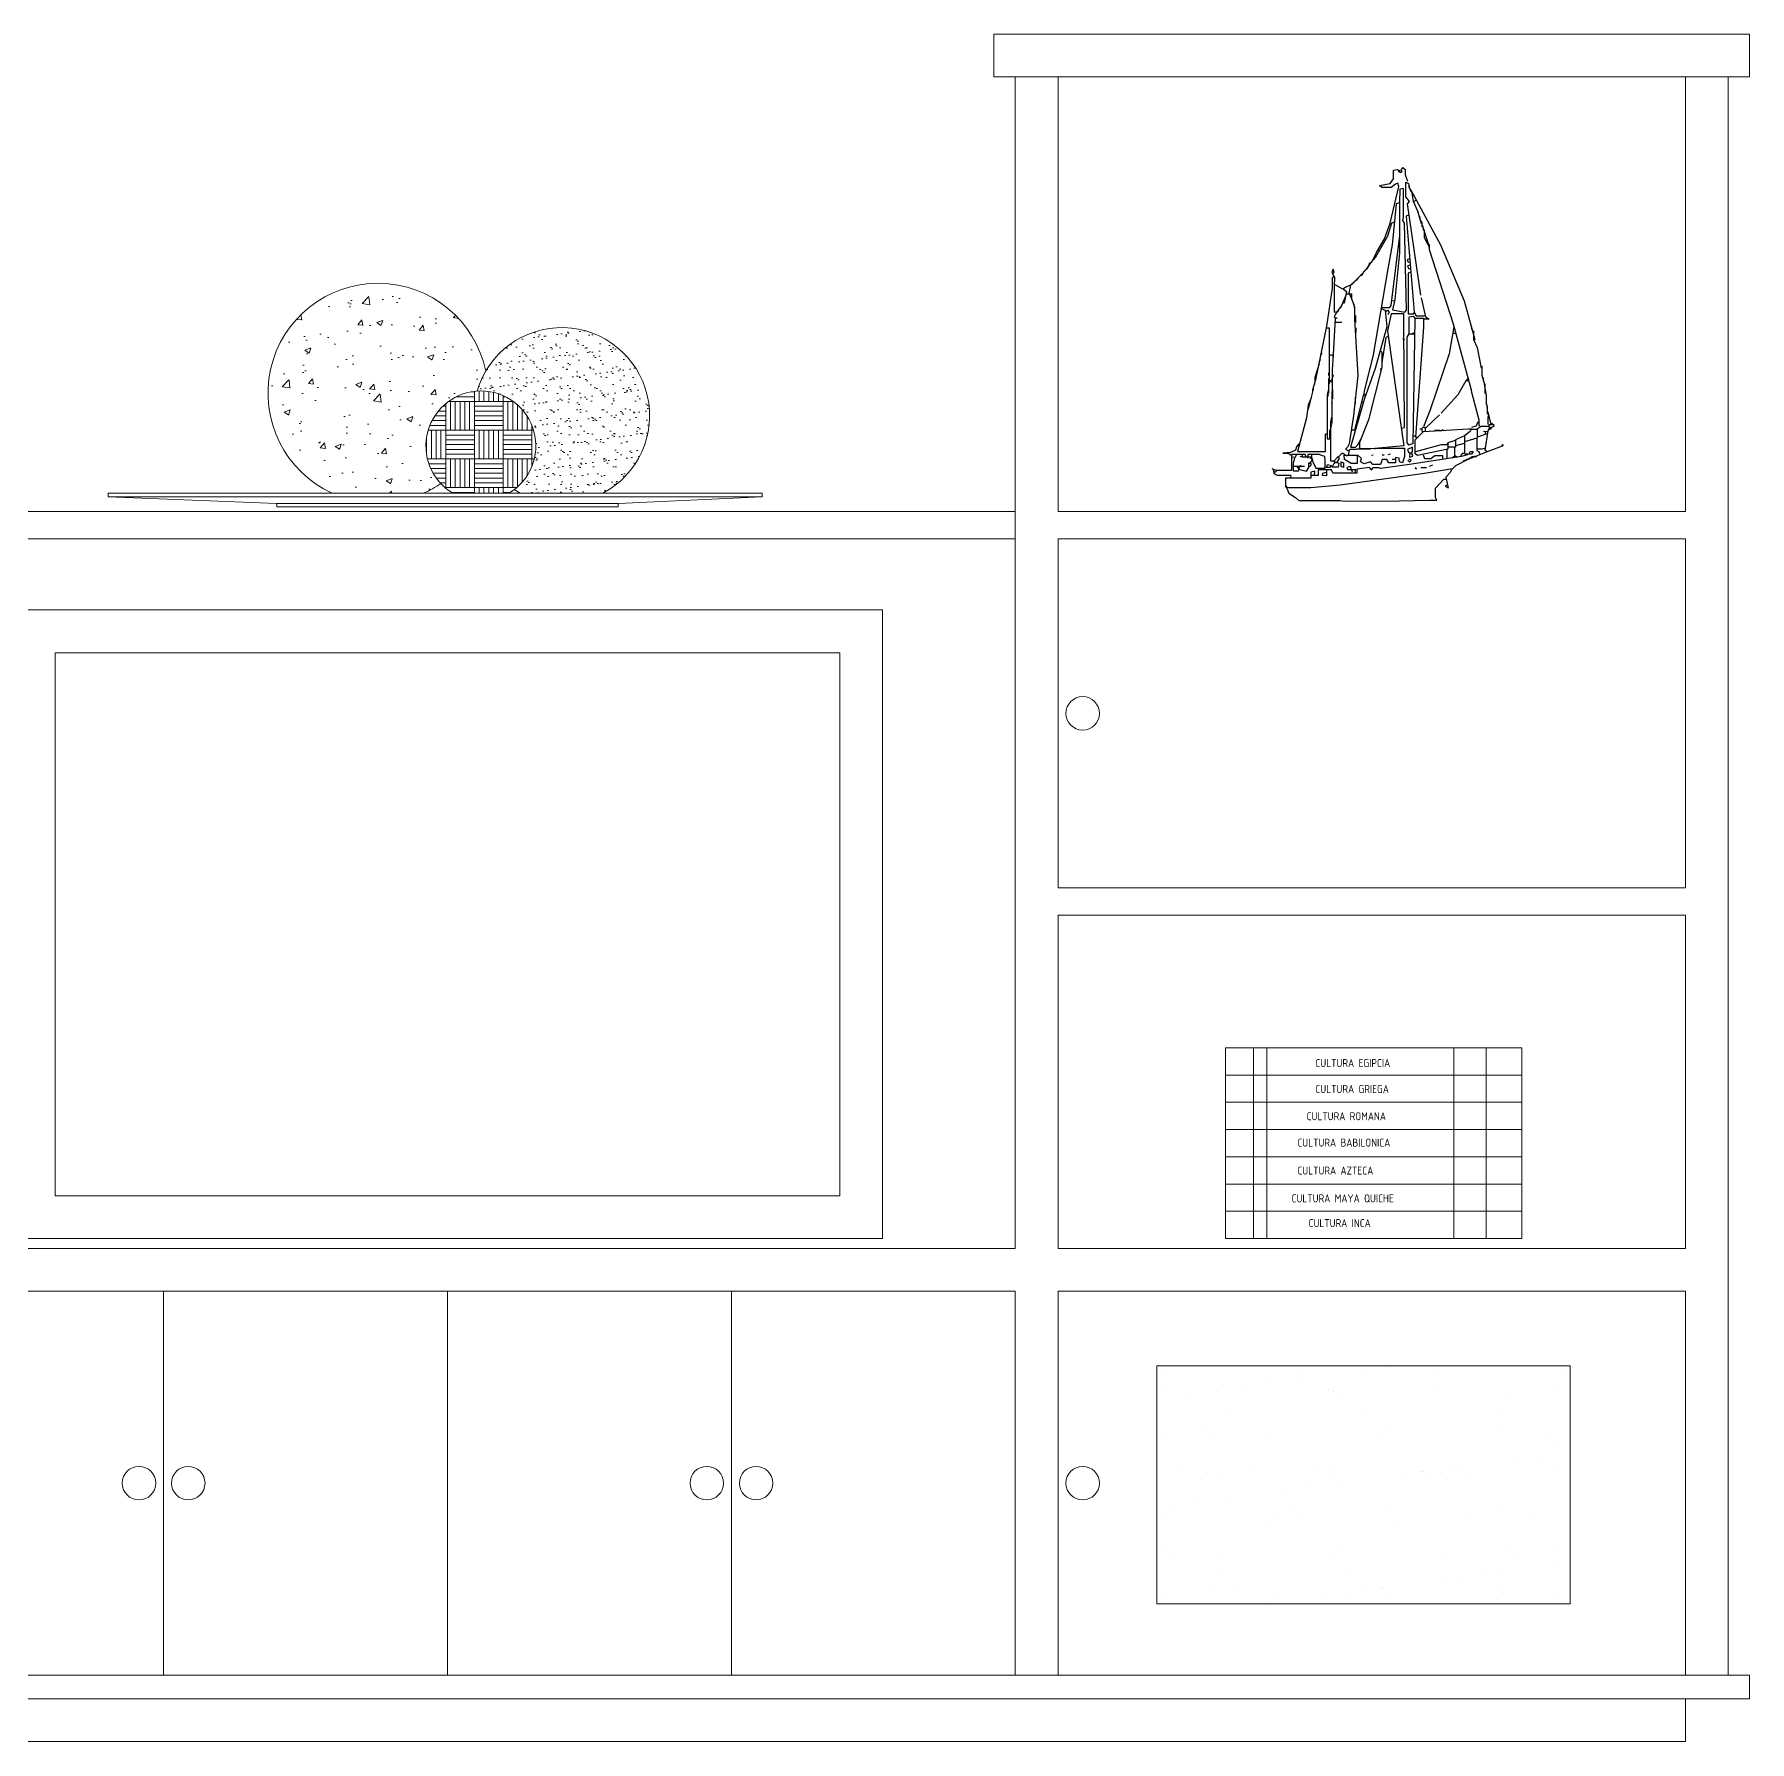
# Model space of a CAD drawing. Header units: inches. Extents: x 82.12 to 85.17, y 59.2 to 61.2.
# Drawn here: x 83.161 to 85.17, y 59.203 to 61.203 of the extents above; entities that cross this region are included whole.
import ezdxf

# ---------------------------------------------------------------- set-up
doc = ezdxf.new("R2010")
doc.units = ezdxf.units.IN
doc.header["$MEASUREMENT"] = 0
doc.layers.add('www.dwgautocad.com', color=7, linetype='CONTINUOUS')
doc.styles.get("Standard").update_dxf_attribs({"font": 'archquik.shx'})

msp = doc.modelspace()

# ---------------------------------------------------------------- hatches: boundary and pattern name
at = {"layer": 'www.dwgautocad.com', "lineweight": 0}
h = msp.add_hatch(dxfattribs=at)
h.set_pattern_fill('AR-CONC', color=256, scale=0.01, style=0)
h.set_pattern_definition([(50, (-134.7234, -1.521446), (0.071726018, -0.006275213), [0.0075, -0.0825]), (355, (-134.7234, -1.521446), (-0.013875133, 0.075219213), [0.006, -0.066]), (100.4514, (-134.71742, -1.52197), (0.057850938, 0.068943954), [0.00637402, -0.070114211]), (46.1842, (-134.7234, -1.50145), (0.106724105, -0.0165519), [0.01125, -0.12375]), (96.6356, (-134.7145, -1.50283), (0.09346627, 0.097411787), [0.00956103, -0.1051713]), (351.1842, (-134.7234, -1.50145), (0.093466195, 0.09741186), [0.009, -0.099]), (21, (-134.7134, -1.506446), (0.059690705, -0.040261889), [0.0075, -0.0825]), (326, (-134.7134, -1.506446), (0.024331533, 0.072515005), [0.006, -0.066]), (71.4514, (-134.708424, -1.5098), (0.084022263, 0.03225305), [0.00637402, -0.070114211]), (37.5, (-134.723398, -1.521446), (0.0012159855, 0.0332893854), [0, -0.0652, 0, -0.067, 0, -0.06625]), (7.5, (-134.7234, -1.521446), (0.026306954, 0.039441171), [0, -0.0382, 0, -0.0637, 0, -0.02525]), (327.5, (-134.745698, -1.521446), (0.0533822436, -0.0022554872), [0, -0.025, 0, -0.078, 0, -0.1035]), (317.5, (-134.7557, -1.521446), (0.058318617, 0.010010498), [0, -0.0325, 0, -0.0518, 0, -0.0735])])
h.paths.add_polyline_path([(83.5101, 60.6655), (83.617, 60.6655, 0.04518), (83.6372, 60.6771, -0.632268), (83.6799, 60.7853, -0.061145), (83.6897, 60.8084, 1.630963)])
h = msp.add_hatch(dxfattribs=at)
h.set_pattern_fill('AR-SAND', color=256, scale=0.01, style=0)
h.set_pattern_definition([(37.5, (-134.723398, -1.521446), (-0.0006299336, 0.0192682377), [0, -0.0152, 0, -0.017, 0, -0.01625]), (7.5, (-134.723398, -1.521446), (0.017697767, 0.0282214607), [0, -0.0082, 0, -0.0137, 0, -0.00525]), (327.5, (-134.735698, -1.521446), (0.0311414186, 5.65905e-05), [0, -0.005, 0, -0.018, 0, -0.0235]), (317.5, (-134.735698, -1.521446), (0.030061266, 0.0087767556), [0, -0.0025, 0, -0.0118, 0, -0.0135])])
h.paths.add_polyline_path([(83.7233, 60.6699, 0.020918), (83.7307, 60.6655), (83.8269, 60.6655, 1.511498), (83.6799, 60.7853, -0.743418)])
h = msp.add_hatch(dxfattribs=at)
h.set_pattern_fill('AR-PARQ1', color=256, scale=0.0028, style=0)
h.set_pattern_definition([(90, (-134.7234, -1.521446), (-0.0336, 0.0336), [0.0336, -0.0336]), (90, (-134.7178, -1.521446), (-0.0336, 0.0336), [0.0336, -0.0336]), (90, (-134.7122, -1.521446), (-0.0336, 0.0336), [0.0336, -0.0336]), (90, (-134.7066, -1.521446), (-0.0336, 0.0336), [0.0336, -0.0336]), (90, (-134.701, -1.521446), (-0.0336, 0.0336), [0.0336, -0.0336]), (90, (-134.6954, -1.521446), (-0.0336, 0.0336), [0.0336, -0.0336]), (90, (-134.6898, -1.521446), (-0.0336, 0.0336), [0.0336, -0.0336]), (0, (-134.7234, -1.487846), (0.0336, -0.0336), [0.0336, -0.0336]), (0, (-134.7234, -1.482246), (0.0336, -0.0336), [0.0336, -0.0336]), (0, (-134.7234, -1.476646), (0.0336, -0.0336), [0.0336, -0.0336]), (0, (-134.7234, -1.471046), (0.0336, -0.0336), [0.0336, -0.0336]), (0, (-134.7234, -1.465446), (0.0336, -0.0336), [0.0336, -0.0336]), (0, (-134.7234, -1.459846), (0.0336, -0.0336), [0.0336, -0.0336]), (0, (-134.7234, -1.454246), (0.0336, -0.0336), [0.0336, -0.0336])])
h.paths.add_polyline_path([(83.6516, 60.6655), (83.7168, 60.6655, 3.674205)])

# ---------------------------------------------------------------- linework, layer by layer
for p, q in [((85.1701, 61.2032), (84.2851, 61.2032)), ((84.2851, 61.1532), (84.2851, 61.2032)), ((85.1701, 61.1532), (85.1701, 61.2032)), ((85.1701, 61.1532), (84.2851, 61.1532)), ((84.3101, 59.781), (84.3101, 61.1532)), ((84.3601, 60.6441), (84.3601, 61.1532)), ((85.0951, 60.6441), (85.0951, 61.1532)), ((85.1451, 59.281), (85.1451, 61.1532)), ((83.2475, 60.6655), (83.2475, 60.6615)), ((83.2475, 60.6655), (84.0135, 60.6655)), ((83.2475, 60.6615), (84.0135, 60.6615)), ((83.4451, 60.6535), (83.2475, 60.6615)), ((83.4451, 60.6535), (83.4451, 60.6495)), ((83.4451, 60.6535), (83.8451, 60.6535)), ((83.8451, 60.6535), (84.0135, 60.6615)), ((83.8451, 60.6535), (83.8451, 60.6495)), ((84.0135, 60.6655), (84.0135, 60.6615)), ((84.3101, 60.6441), (82.9801, 60.6441)), ((83.4451, 60.6495), (83.8451, 60.6495)), ((85.0951, 60.6441), (84.3601, 60.6441)), ((84.3101, 60.6122), (82.9801, 60.6122)), ((85.0951, 60.6122), (84.3601, 60.6122)), ((84.3601, 60.2032), (84.3601, 60.6122)), ((85.0951, 60.2032), (85.0951, 60.6122)), ((85.0951, 60.2032), (84.3601, 60.2032)), ((85.0951, 60.1712), (84.3601, 60.1712)), ((84.3601, 59.781), (84.3601, 60.1712)), ((85.0951, 59.781), (85.0951, 60.1712)), ((84.9034, 60.0158), (84.5561, 60.0158)), ((84.5561, 60.0158), (84.5561, 59.7927)), ((84.5892, 60.0158), (84.5892, 59.7927)), ((84.6046, 60.0158), (84.6046, 59.7927)), ((84.8235, 60.0158), (84.8235, 59.7927)), ((84.8617, 60.0158), (84.8617, 59.7927)), ((84.9034, 60.0158), (84.9034, 59.7927)), ((84.9034, 59.984), (84.5561, 59.984)), ((84.9034, 59.9521), (84.5561, 59.9521)), ((84.9034, 59.9202), (84.5561, 59.9202)), ((84.9034, 59.8883), (84.5561, 59.8883)), ((84.9034, 59.8564), (84.5561, 59.8564)), ((84.9034, 59.8246), (84.5561, 59.8246)), ((84.9034, 59.7927), (84.5561, 59.7927)), ((84.3101, 59.781), (82.9801, 59.781)), ((85.0951, 59.781), (84.3601, 59.781)), ((84.3101, 59.731), (82.9801, 59.731)), ((83.3126, 59.731), (83.3126, 59.281)), ((83.6451, 59.731), (83.6451, 59.281)), ((83.9776, 59.731), (83.9776, 59.281)), ((84.3101, 59.281), (84.3101, 59.731)), ((85.0951, 59.731), (84.3601, 59.731)), ((84.3601, 59.281), (84.3601, 59.731)), ((85.0951, 59.281), (85.0951, 59.731)), ((84.4758, 59.6435), (84.4758, 59.3648)), ((84.9598, 59.6435), (84.4758, 59.6435)), ((84.4866, 59.6361), (84.4866, 59.6361)), ((84.6424, 59.6363), (84.6424, 59.6363)), ((84.648, 59.6303), (84.648, 59.6303)), ((84.7159, 59.6393), (84.7159, 59.6393)), ((84.7419, 59.6427), (84.7419, 59.6427)), ((84.7981, 59.6366), (84.7981, 59.6366)), ((84.9538, 59.6369), (84.9538, 59.6369)), ((84.9598, 59.3648), (84.9598, 59.6435)), ((84.4825, 59.6156), (84.4825, 59.6156)), ((84.5134, 59.6126), (84.5134, 59.6126)), ((84.5456, 59.6139), (84.5456, 59.6139)), ((84.5813, 59.6215), (84.5813, 59.6215)), ((84.6074, 59.625), (84.6074, 59.625)), ((84.6765, 59.6156), (84.6765, 59.6156)), ((84.6826, 59.6139), (84.6826, 59.6139)), ((84.8044, 59.615), (84.8044, 59.615)), ((84.8856, 59.6094), (84.8856, 59.6094)), ((84.9394, 59.6198), (84.9394, 59.6198)), ((84.5626, 59.5877), (84.5626, 59.5877)), ((84.6918, 59.6054), (84.6918, 59.6054)), ((84.7183, 59.588), (84.7183, 59.588)), ((84.874, 59.5883), (84.874, 59.5883)), ((84.5323, 59.57), (84.5323, 59.57)), ((84.7441, 59.5687), (84.7441, 59.5687)), ((84.875, 59.5704), (84.875, 59.5704)), ((84.4812, 59.5644), (84.4812, 59.5644)), ((84.5415, 59.5615), (84.5415, 59.5615)), ((84.6091, 59.5638), (84.6091, 59.5638)), ((84.7353, 59.5656), (84.7353, 59.5656)), ((84.9354, 59.5638), (84.9354, 59.5638)), ((84.9446, 59.5554), (84.9446, 59.5554)), ((84.8966, 59.5336), (84.8966, 59.5336)), ((84.9226, 59.537), (84.9226, 59.537)), ((84.5059, 59.5243), (84.5059, 59.5243)), ((84.527, 59.5108), (84.527, 59.5108)), ((84.5488, 59.5176), (84.5488, 59.5176)), ((84.585, 59.5217), (84.585, 59.5217)), ((84.6616, 59.5246), (84.6616, 59.5246)), ((84.6796, 59.5192), (84.6796, 59.5192)), ((84.6827, 59.5111), (84.6827, 59.5111)), ((84.6941, 59.5069), (84.6941, 59.5069)), ((84.762, 59.5159), (84.762, 59.5159)), ((84.7851, 59.52), (84.7851, 59.52)), ((84.788, 59.5193), (84.788, 59.5193)), ((84.7943, 59.5115), (84.7943, 59.5115)), ((84.8076, 59.5186), (84.8076, 59.5186)), ((84.8174, 59.5248), (84.8174, 59.5248)), ((84.8287, 59.5247), (84.8287, 59.5247)), ((84.8384, 59.5114), (84.8384, 59.5114)), ((84.9426, 59.5235), (84.9426, 59.5235)), ((84.5595, 59.4892), (84.5595, 59.4892)), ((84.6274, 59.4982), (84.6274, 59.4982)), ((84.6535, 59.5016), (84.6535, 59.5016)), ((84.4843, 59.4681), (84.4843, 59.4681)), ((84.4928, 59.4804), (84.4928, 59.4804)), ((84.5189, 59.4839), (84.5189, 59.4839)), ((84.6122, 59.4675), (84.6122, 59.4675)), ((84.6348, 59.4761), (84.6348, 59.4761)), ((84.644, 59.4676), (84.644, 59.4676)), ((84.7473, 59.4723), (84.7473, 59.4723)), ((84.8378, 59.4716), (84.8378, 59.4716)), ((84.8781, 59.474), (84.8781, 59.474)), ((84.6029, 59.4625), (84.6029, 59.4625)), ((84.7586, 59.4628), (84.7586, 59.4628)), ((84.9143, 59.4631), (84.9143, 59.4631)), ((84.4845, 59.4322), (84.4845, 59.4322)), ((84.6875, 59.4278), (84.6875, 59.4278)), ((84.8876, 59.426), (84.8876, 59.426)), ((84.9457, 59.4271), (84.9457, 59.4271)), ((84.4937, 59.4237), (84.4937, 59.4237)), ((84.5519, 59.4212), (84.5519, 59.4212)), ((84.6828, 59.4229), (84.6828, 59.4229)), ((84.8107, 59.4223), (84.8107, 59.4223)), ((84.8968, 59.4176), (84.8968, 59.4176)), ((84.9427, 59.4102), (84.9427, 59.4102)), ((84.5463, 59.3991), (84.5463, 59.3991)), ((84.5674, 59.3856), (84.5674, 59.3856)), ((84.702, 59.3994), (84.702, 59.3994)), ((84.7231, 59.3859), (84.7231, 59.3859)), ((84.8081, 59.3925), (84.8081, 59.3925)), ((84.8341, 59.3959), (84.8341, 59.3959)), ((84.8577, 59.3996), (84.8577, 59.3996)), ((84.8748, 59.4013), (84.8748, 59.4013)), ((84.8788, 59.3862), (84.8788, 59.3862)), ((84.4758, 59.3648), (84.9598, 59.3648)), ((84.4875, 59.3718), (84.4875, 59.3718)), ((84.5372, 59.3839), (84.5372, 59.3839)), ((84.6056, 59.3658), (84.6056, 59.3658)), ((84.6154, 59.3711), (84.6154, 59.3711)), ((84.6735, 59.3748), (84.6735, 59.3748)), ((84.6996, 59.3782), (84.6996, 59.3782)), ((84.7373, 59.3822), (84.7373, 59.3822)), ((84.7402, 59.3835), (84.7402, 59.3835)), ((84.7465, 59.3737), (84.7465, 59.3737)), ((84.7504, 59.376), (84.7504, 59.376)), ((84.8813, 59.3777), (84.8813, 59.3777)), ((84.9403, 59.3777), (84.9403, 59.3777)), ((85.1701, 59.281), (82.1201, 59.281)), ((85.1701, 59.2532), (85.1701, 59.281)), ((85.1701, 59.2532), (82.1201, 59.2532)), ((85.0951, 59.2032), (85.0951, 59.2532)), ((85.0951, 59.2032), (82.1951, 59.2032))]:
    msp.add_line(p, q, dxfattribs=at)
at = {"layer": 'www.dwgautocad.com'}
for points in [[(84.7221, 60.9296), (84.7243, 60.9318), (84.7249, 60.9351), (84.7276, 60.9362), (84.7332, 60.9477), (84.7425, 60.9637), (84.7491, 60.9819), (84.7591, 61.0249), (84.758, 61.0288), (84.7552, 61.0277), (84.7502, 61.0236), (84.7392, 61.0236), (84.7365, 61.026), (84.7491, 61.0282), (84.753, 61.0338), (84.753, 61.0442), (84.7574, 61.0448), (84.7602, 61.0437), (84.7629, 61.0431), (84.7618, 61.0409), (84.7591, 61.042), (84.7591, 61.0437)], [(84.7618, 61.0442), (84.764, 61.047), (84.7665, 61.0448), (84.7665, 61.0387), (84.7695, 61.031)], [(84.7602, 61.0056), (84.7602, 60.9472), (84.7547, 60.8926), (84.7519, 60.8805), (84.7662, 60.8777), (84.7684, 60.8799), (84.7657, 60.9819), (84.764, 60.9852), (84.7649, 60.9885), (84.7649, 61.0227), (84.7604, 61.0216), (84.7602, 61.0056)], [(84.785, 60.8976), (84.7695, 61.0045), (84.7717, 61.0073), (84.7673, 61.0128), (84.7673, 61.0299), (84.7706, 61.0282), (84.7712, 61.0249)], [(84.7706, 61.0255), (84.7734, 61.0189)], [(84.7723, 61.0222), (84.7773, 61.0134), (84.8081, 60.9566), (84.8357, 60.891), (84.8451, 60.8568), (84.8484, 60.8458), (84.8478, 60.8452)], [(84.774, 61.0194), (84.7762, 61.0078), (84.7817, 60.9946), (84.7811, 60.9941)], [(84.7596, 61.0056), (84.7563, 61.0045), (84.7514, 60.9566), (84.7464, 60.9285), (84.7293, 60.8276), (84.7188, 60.7851), (84.7183, 60.7818)], [(84.78, 61.0089), (84.7767, 61.0073)], [(84.7811, 60.9963), (84.7817, 60.9935), (84.7855, 60.9814)], [(84.7541, 60.983), (84.7508, 60.9819), (84.7458, 60.9665), (84.7321, 60.9422), (84.7293, 60.9389), (84.7287, 60.9395)], [(84.7706, 60.9913), (84.7679, 60.9902), (84.7773, 60.8777), (84.7795, 60.8733), (84.7888, 60.8733), (84.7894, 60.8733)], [(84.7833, 60.9902), (84.7833, 60.988)], [(84.7839, 60.9885), (84.7844, 60.9847)], [(84.785, 60.9852), (84.785, 60.983)], [(84.7861, 60.9836), (84.7861, 60.9775)], [(84.7861, 60.9819), (84.7861, 60.9792)], [(84.7866, 60.9797), (84.7938, 60.9571), (84.7944, 60.9533)], [(84.7872, 60.9781), (84.7877, 60.9737)], [(84.7891, 60.9742), (84.7891, 60.9654), (84.7933, 60.9566)], [(84.7602, 60.9676), (84.7497, 60.8855), (84.748, 60.8827), (84.7392, 60.8827)], [(84.7585, 60.9588), (84.7607, 60.9588)], [(84.7946, 60.9571), (84.7946, 60.9511), (84.823, 60.864), (84.844, 60.7868), (84.8434, 60.7862)], [(84.7949, 60.9538), (84.7949, 60.9516)], [(84.7293, 60.9389), (84.726, 60.9356), (84.7243, 60.9323), (84.7216, 60.9285), (84.7139, 60.9202), (84.7061, 60.9119)], [(84.7717, 60.94), (84.769, 60.9389), (84.7701, 60.9362), (84.7723, 60.9367)], [(84.7723, 60.9329), (84.7695, 60.9318), (84.7706, 60.929), (84.7723, 60.929)], [(84.683, 60.9202), (84.6811, 60.9174), (84.6811, 60.9059), (84.6747, 60.8612), (84.6615, 60.7984), (84.6582, 60.7868), (84.6582, 60.7846)], [(84.6824, 60.9229), (84.6835, 60.9251), (84.6824, 60.9279), (84.6808, 60.924), (84.6838, 60.9185), (84.6837, 60.9081), (84.6837, 60.8777), (84.6885, 60.8788), (84.6885, 60.8799)], [(84.7084, 60.9147), (84.7028, 60.9092), (84.6973, 60.907), (84.6935, 60.9047), (84.6846, 60.9097)], [(84.7111, 60.9174), (84.7095, 60.9152), (84.7089, 60.9152)], [(84.7216, 60.929), (84.7177, 60.9251), (84.7161, 60.9207), (84.7139, 60.9207)], [(84.7729, 60.9246), (84.7701, 60.9235), (84.7701, 60.8758), (84.7767, 60.8758), (84.7773, 60.8777)], [(84.6973, 60.897), (84.6907, 60.8821), (84.6902, 60.8821)], [(84.6946, 60.9047), (84.6979, 60.902), (84.6951, 60.8882), (84.6935, 60.8877)], [(84.6979, 60.8992), (84.7037, 60.8992), (84.7037, 60.8932)], [(84.7028, 60.9092), (84.7006, 60.8998)], [(84.7012, 60.8998), (84.7067, 60.8866), (84.7072, 60.881), (84.7072, 60.8744), (84.7072, 60.8744)], [(84.7056, 60.9114), (84.7039, 60.9097)], [(84.7508, 60.8915), (84.7536, 60.891)], [(84.7855, 60.8943), (84.7905, 60.8722), (84.7949, 60.8695), (84.7888, 60.8695)], [(84.6924, 60.8855), (84.6902, 60.8827), (84.6846, 60.875), (84.6835, 60.8717), (84.6869, 60.8706)], [(84.7056, 60.8882), (84.7075, 60.8838), (84.7075, 60.8695), (84.7111, 60.8033), (84.7061, 60.7565), (84.7012, 60.7234), (84.699, 60.7195), (84.6968, 60.7173), (84.7001, 60.7151)], [(84.7392, 60.8816), (84.7431, 60.8799), (84.7453, 60.8606), (84.7315, 60.8116), (84.7188, 60.7752), (84.7028, 60.7195), (84.7084, 60.7195), (84.7111, 60.7223), (84.715, 60.7289), (84.7155, 60.7289)], [(84.7084, 60.8739), (84.7084, 60.8656)], [(84.7624, 60.7416), (84.766, 60.7427), (84.765, 60.8651), (84.765, 60.8758), (84.7502, 60.8758), (84.7458, 60.8557), (84.7629, 60.7372), (84.7651, 60.7212), (84.731, 60.7179), (84.731, 60.7173)], [(84.7436, 60.8777), (84.7458, 60.8799), (84.748, 60.8777), (84.7464, 60.8744)], [(84.7778, 60.87), (84.7756, 60.7239), (84.7712, 60.7217), (84.769, 60.7245), (84.769, 60.8485), (84.7712, 60.8524), (84.7712, 60.8722), (84.7762, 60.8728), (84.7778, 60.8706), (84.7778, 60.87)], [(84.6747, 60.8595), (84.6775, 60.8595), (84.6775, 60.8), (84.6775, 60.7939), (84.6769, 60.7934)], [(84.6846, 60.8706), (84.6819, 60.821)], [(84.6846, 60.8659), (84.6924, 60.8659)], [(84.7089, 60.8595), (84.7089, 60.854)], [(84.7717, 60.8521), (84.7773, 60.8521)], [(84.7773, 60.8535), (84.7745, 60.8524)], [(84.7778, 60.8706), (84.788, 60.8706), (84.788, 60.8601), (84.7789, 60.7311), (84.7817, 60.7311)], [(84.8236, 60.8606), (84.8181, 60.8287), (84.796, 60.7631), (84.7883, 60.7432)], [(84.8225, 60.8529), (84.8258, 60.8529)], [(84.844, 60.8612), (84.8445, 60.8573)], [(84.8465, 60.8557), (84.8465, 60.8458), (84.8511, 60.8364), (84.8555, 60.8121)], [(84.7381, 60.832), (84.7395, 60.8309), (84.7395, 60.8132), (84.7238, 60.7515), (84.7133, 60.725), (84.7133, 60.7181), (84.7458, 60.7183), (84.7657, 60.7183), (84.7657, 60.7085), (84.7635, 60.7013), (84.7602, 60.7024), (84.7596, 60.7068), (84.7552, 60.7074), (84.7552, 60.701), (84.7475, 60.701), (84.7453, 60.7049), (84.7398, 60.7049), (84.7376, 60.6994), (84.7287, 60.6994), (84.726, 60.7024), (84.7188, 60.7002), (84.7144, 60.7024), (84.7155, 60.7063), (84.7117, 60.7099), (84.6984, 60.7099), (84.6979, 60.7085)], [(84.7469, 60.8491), (84.7442, 60.848), (84.7398, 60.821), (84.7392, 60.8176)], [(84.7662, 60.8452), (84.764, 60.8463)], [(84.6659, 60.8171), (84.6609, 60.8011), (84.6609, 60.7961)], [(84.667, 60.8221), (84.6665, 60.8199)], [(84.6687, 60.8298), (84.6681, 60.8276)], [(84.6775, 60.8281), (84.6775, 60.8243)], [(84.678, 60.8276), (84.6813, 60.8276), (84.6824, 60.8254)], [(84.6819, 60.8215), (84.6813, 60.8105), (84.6808, 60.7587), (84.6808, 60.7471)], [(84.7381, 60.8121), (84.7376, 60.8099)], [(84.8564, 60.8143), (84.8564, 60.8033)], [(84.6604, 60.7939), (84.6598, 60.7917)], [(84.6767, 60.8), (84.6767, 60.7824)], [(84.6769, 60.8066), (84.6769, 60.8033)], [(84.6824, 60.8044), (84.6802, 60.7978), (84.678, 60.7967)], [(84.6786, 60.7967), (84.6811, 60.7956), (84.6811, 60.7873)], [(84.8407, 60.8006), (84.8379, 60.7973), (84.8285, 60.7807), (84.8087, 60.7592)], [(84.8385, 60.7978), (84.8412, 60.7978)], [(84.8566, 60.8039), (84.8589, 60.7956), (84.86, 60.7928), (84.86, 60.7824)], [(84.8578, 60.8017), (84.8583, 60.7967)], [(84.8589, 60.7956), (84.8616, 60.7802), (84.8616, 60.7697)], [(84.6565, 60.7774), (84.6532, 60.7686), (84.651, 60.7537), (84.6405, 60.7146), (84.6466, 60.7146), (84.6733, 60.7146), (84.6733, 60.735), (84.6747, 60.735)], [(84.6593, 60.789), (84.6532, 60.7642)], [(84.6755, 60.7818), (84.6755, 60.7294), (84.6786, 60.7294), (84.6786, 60.7399), (84.6797, 60.7399)], [(84.6769, 60.7868), (84.6758, 60.7829), (84.6764, 60.7791)], [(84.6808, 60.773), (84.6802, 60.7708)], [(84.6816, 60.7868), (84.6816, 60.7763)], [(84.7045, 60.7399), (84.7078, 60.7399), (84.7177, 60.7802), (84.7194, 60.7796)], [(84.7081, 60.778), (84.7081, 60.7713), (84.7072, 60.768)], [(84.7155, 60.7724), (84.7177, 60.7724)], [(84.7177, 60.7802), (84.7183, 60.7818), (84.7199, 60.7813)], [(84.8434, 60.7884), (84.8445, 60.784), (84.8531, 60.7515), (84.8531, 60.7454), (84.8544, 60.7438)], [(84.6802, 60.7548), (84.6794, 60.7487), (84.6794, 60.7035), (84.683, 60.7035)], [(84.807, 60.7576), (84.791, 60.7421), (84.7872, 60.7427), (84.7855, 60.7405), (84.7839, 60.7405)], [(84.8619, 60.7702), (84.8626, 60.7647), (84.8626, 60.7581)], [(84.8627, 60.7675), (84.8627, 60.762)], [(84.8633, 60.7609), (84.8666, 60.7476), (84.8677, 60.7465)], [(84.8638, 60.7565), (84.8633, 60.7537), (84.8633, 60.7465)], [(84.6802, 60.746), (84.6791, 60.7416), (84.6797, 60.741)], [(84.7762, 60.7327), (84.7784, 60.7327)], [(84.8252, 60.7272), (84.8167, 60.7245), (84.8167, 60.7173), (84.7811, 60.7096), (84.7784, 60.7118), (84.7784, 60.7283), (84.7883, 60.7377), (84.8407, 60.741), (84.8445, 60.741), (84.8429, 60.7377), (84.836, 60.7327), (84.836, 60.7129)], [(84.7861, 60.7405), (84.7866, 60.7372)], [(84.7899, 60.7421), (84.7899, 60.7383)], [(84.801, 60.7394), (84.807, 60.7394), (84.8092, 60.7388)], [(84.8125, 60.7388), (84.8098, 60.7399)], [(84.8363, 60.7327), (84.8255, 60.7283), (84.8255, 60.7195), (84.817, 60.7195)], [(84.8522, 60.7493), (84.8495, 60.7443), (84.8445, 60.7427)], [(84.8445, 60.7405), (84.8509, 60.7405), (84.8504, 60.7212), (84.8504, 60.7157), (84.8533, 60.714), (84.8539, 60.7107)], [(84.8511, 60.741), (84.8555, 60.744), (84.8644, 60.744)], [(84.8517, 60.7316), (84.8627, 60.7355)], [(84.8583, 60.7383), (84.8633, 60.7377)], [(84.8798, 60.7206), (84.8815, 60.7228), (84.8804, 60.7206), (84.8627, 60.714), (84.8605, 60.7162), (84.8638, 60.7388), (84.8655, 60.7421), (84.8649, 60.746), (84.8704, 60.746), (84.8699, 60.7432), (84.8671, 60.7421), (84.8655, 60.7421)], [(84.8605, 60.7377), (84.8605, 60.7355)], [(84.8677, 60.7416), (84.8655, 60.7399)], [(84.8682, 60.7476), (84.8699, 60.746), (84.8704, 60.7438)], [(84.651, 60.7074), (84.6494, 60.711), (84.6336, 60.711), (84.6335, 60.6975), (84.6335, 60.6922), (84.6157, 60.6922), (84.6108, 60.6942)], [(84.6422, 60.7234), (84.6394, 60.7201), (84.6383, 60.7162), (84.6323, 60.7132), (84.6235, 60.7125), (84.6295, 60.7125), (84.6328, 60.7107), (84.6334, 60.7096)], [(84.6389, 60.7107), (84.6378, 60.7074), (84.6339, 60.7079)], [(84.6461, 60.7107), (84.6461, 60.7079)], [(84.6576, 60.7052), (84.6587, 60.7024), (84.662, 60.695), (84.6728, 60.695), (84.6728, 60.7035), (84.6725, 60.7085), (84.6687, 60.7096), (84.6665, 60.711), (84.6527, 60.711), (84.6521, 60.7068)], [(84.6571, 60.7107), (84.6571, 60.7063)], [(84.6968, 60.7101), (84.6929, 60.7124), (84.6891, 60.7085)], [(84.726, 60.717), (84.71, 60.717), (84.7089, 60.7168), (84.7028, 60.7168), (84.7006, 60.7157), (84.7001, 60.7107)], [(84.8396, 60.7107), (84.8324, 60.7085), (84.7745, 60.6997), (84.7381, 60.6947), (84.7359, 60.6955), (84.7287, 60.6955), (84.7265, 60.6925)], [(84.7398, 60.7107), (84.742, 60.7107)], [(84.7491, 60.7112), (84.7464, 60.7107)], [(84.7723, 60.7124), (84.7751, 60.714), (84.7751, 60.7195), (84.7695, 60.7168), (84.7706, 60.7135), (84.7723, 60.7124), (84.7717, 60.7079), (84.7756, 60.709), (84.7745, 60.7124)], [(84.8164, 60.7223), (84.8087, 60.7223), (84.7789, 60.714)], [(84.7877, 60.7107), (84.7894, 60.7063), (84.7966, 60.7063), (84.8015, 60.7099), (84.8103, 60.7099), (84.8103, 60.7052)], [(84.8156, 60.7173), (84.8156, 60.7068)], [(84.8175, 60.7245), (84.8159, 60.7234)], [(84.8244, 60.7201), (84.8244, 60.7085), (84.8214, 60.7068)], [(84.8357, 60.7239), (84.8258, 60.7212)], [(84.8418, 60.7112), (84.8429, 60.7146), (84.8462, 60.7146), (84.8445, 60.7112), (84.8374, 60.7112), (84.834, 60.7124), (84.8318, 60.7101), (84.8318, 60.709)], [(84.8506, 60.73), (84.8363, 60.7256)], [(84.8627, 60.714), (84.8489, 60.7085), (84.8484, 60.709)], [(84.8611, 60.7184), (84.8566, 60.7173), (84.8511, 60.7173)], [(84.6119, 60.6936), (84.613, 60.6886), (84.6168, 60.6867), (84.6323, 60.6867), (84.6328, 60.6837)], [(84.6163, 60.6925), (84.6146, 60.6903), (84.6124, 60.6903)], [(84.8401, 60.7052), (84.8258, 60.6975), (84.8219, 60.6942), (84.7894, 60.6886), (84.6907, 60.6749), (84.656, 60.6718), (84.6306, 60.6718), (84.6262, 60.6732)], [(84.6604, 60.6864), (84.6609, 60.6914), (84.6563, 60.6903), (84.6563, 60.6834), (84.6265, 60.6834), (84.6265, 60.6754), (84.6306, 60.6655), (84.6383, 60.6605), (84.6422, 60.6569), (84.6907, 60.6569), (84.6957, 60.6564), (84.7596, 60.6568), (84.7955, 60.6576), (84.8037, 60.6576), (84.8023, 60.6605), (84.8023, 60.6716), (84.812, 60.682), (84.8148, 60.682)], [(84.6372, 60.7068), (84.6356, 60.7008), (84.6356, 60.6917), (84.6416, 60.6917), (84.6438, 60.698), (84.6455, 60.6969)], [(84.6488, 60.6969), (84.6361, 60.6969), (84.6356, 60.6975)], [(84.6394, 60.6975), (84.6416, 60.6942)], [(84.6416, 60.6936), (84.651, 60.6914), (84.6538, 60.6958), (84.6538, 60.7013), (84.6565, 60.7002), (84.6554, 60.6969), (84.6538, 60.6969)], [(84.6571, 60.7077), (84.6466, 60.7077), (84.6438, 60.7085)], [(84.6549, 60.7068), (84.6576, 60.7057)], [(84.6582, 60.7063), (84.6565, 60.7024), (84.6549, 60.7013)], [(84.7271, 60.6931), (84.7249, 60.6958), (84.71, 60.6936), (84.71, 60.6892), (84.6819, 60.6892), (84.6802, 60.6928), (84.6648, 60.6928), (84.6648, 60.6864), (84.6571, 60.6864)], [(84.6747, 60.6931), (84.6747, 60.6859), (84.6698, 60.6864), (84.6703, 60.6892), (84.6747, 60.6903)], [(84.6758, 60.6991), (84.6802, 60.698), (84.6786, 60.6958), (84.6747, 60.6958), (84.6758, 60.6991)], [(84.6852, 60.7019), (84.6891, 60.7008), (84.688, 60.6961), (84.6813, 60.6961), (84.6835, 60.7008), (84.6852, 60.7019)], [(84.6869, 60.7019), (84.6896, 60.7063), (84.688, 60.7085), (84.683, 60.703), (84.6852, 60.7019)], [(84.6918, 60.7024), (84.6946, 60.7013), (84.6946, 60.6958), (84.6918, 60.6969), (84.6918, 60.7024)], [(84.7103, 60.7096), (84.7103, 60.7005), (84.7034, 60.7005), (84.6957, 60.7052), (84.6951, 60.7101), (84.6979, 60.7096)], [(84.705, 60.6903), (84.7028, 60.6969), (84.6984, 60.6958), (84.699, 60.6933), (84.7084, 60.6933), (84.7078, 60.6903)], [(84.7293, 60.7101), (84.7271, 60.7096)], [(84.7547, 60.7052), (84.7514, 60.7052)], [(84.7706, 60.7057), (84.7734, 60.7046), (84.7723, 60.7019), (84.7701, 60.7035), (84.7701, 60.7041)], [(84.7784, 60.6953), (84.78, 60.6942), (84.7784, 60.6953)], [(84.7916, 60.6955), (84.785, 60.6955)], [(84.7988, 60.6986), (84.7949, 60.6969)], [(84.8214, 60.6942), (84.8197, 60.6903), (84.8142, 60.6842), (84.817, 60.6716)], [(84.8247, 60.7096), (84.828, 60.7079)], [(84.8445, 60.7074), (84.8346, 60.703)], [(84.8489, 60.7085), (84.8401, 60.7052), (84.8396, 60.7057)], [(84.8506, 60.7082), (84.8445, 60.7082), (84.8445, 60.7068)], [(84.8159, 60.6749), (84.8136, 60.6738), (84.8164, 60.6721)]]:
    msp.add_lwpolyline(points, dxfattribs=at)
at = {"layer": 'www.dwgautocad.com', "lineweight": 0}
for points in [[(83.1356, 60.5288), (84.1547, 60.5288), (84.1547, 59.7924), (83.1356, 59.7924)], [(83.1856, 60.4788), (84.1047, 60.4788), (84.1047, 59.8424), (83.1856, 59.8424)]]:
    msp.add_lwpolyline(points, close=True, dxfattribs=at)
for centre in [(84.389, 60.4077), (83.2838, 59.506), (83.3415, 59.506), (83.9488, 59.506), (84.0065, 59.506), (84.389, 59.506)]:
    msp.add_circle(centre, 0.0196, dxfattribs=at)
for centre, radius, start, end in [((83.5636, 60.7827), 0.1288, 11.509, 245.4534), ((83.7788, 60.7566), 0.103, 297.8176, 163.8639), ((83.6842, 60.721), 0.0644, 300.4506, 239.5494), ((83.5636, 60.7827), 0.1288, 294.5466, 304.8941), ((83.7788, 60.7566), 0.103, 237.3889, 242.1824)]:
    msp.add_arc(centre, radius, start, end, dxfattribs=at)

# ---------------------------------------------------------------- texts
at = {"layer": 'www.dwgautocad.com'}
for s, p in [('CULTURA EGIPCIA', (84.6616, 59.9934)), ('CULTURA GRIEGA', (84.6616, 59.963)), ('CULTURA ROMANA', (84.6513, 59.9311)), ('CULTURA BABILONICA', (84.6405, 59.9002)), ('CULTURA AZTECA', (84.6405, 59.8675)), ('CULTURA MAYA QUICHE', (84.6337, 59.8349)), ('CULTURA INCA', (84.6536, 59.8059))]:
    msp.add_text(s, height=0.009373, dxfattribs=at).set_placement(p)

doc.saveas('drawing.dxf')
